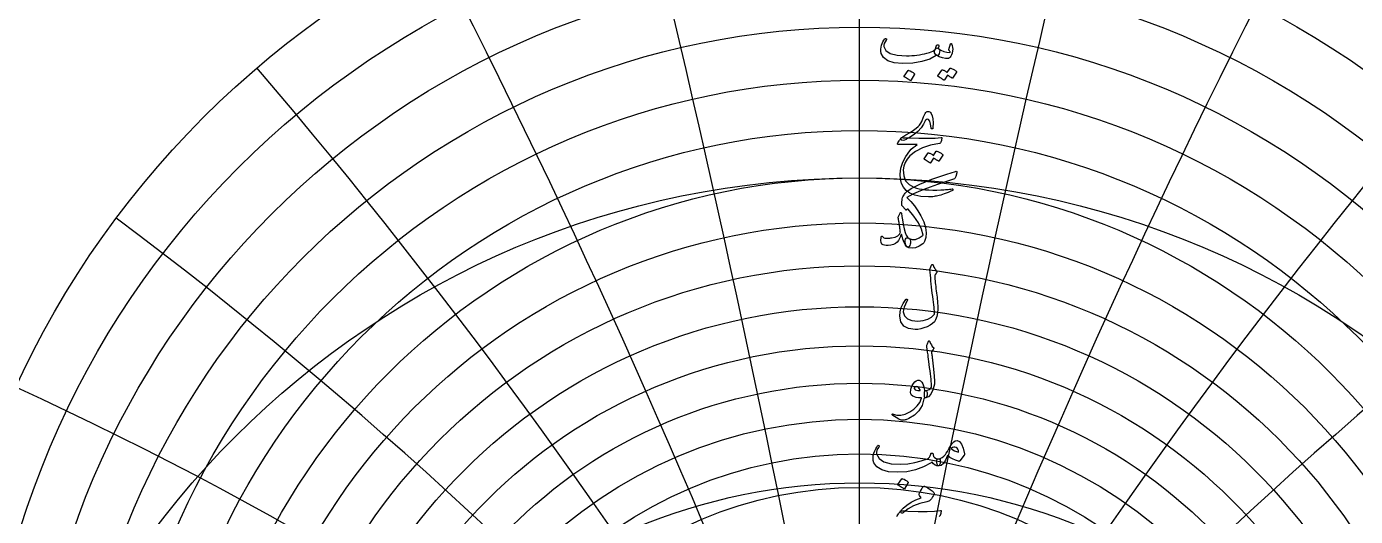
# Model space of a CAD drawing. Header units: millimetres. Extents: x -88 to 88, y -88 to 103.
# Drawn here: x -48.9 to 29.1, y 32 to 60.7 of the extents above; entities that cross this region are included whole.
import ezdxf

# ---------------------------------------------------------------- set-up
doc = ezdxf.new("R2010")
doc.units = ezdxf.units.MM
for name, color, linetype in [('ENGRAVE', 7, 'Continuous'), ('ENGRAVE_FINE', 8, 'Continuous'), ('GUIDE', 3, 'Continuous'), ('TEXT', 5, 'Continuous')]:
    doc.layers.add(name, color=color, linetype=linetype)

msp = doc.modelspace()

# ---------------------------------------------------------------- linework, layer by layer
at = {"layer": 'ENGRAVE'}
msp.add_lwpolyline([(0, -79.2), (0, 79.2)], dxfattribs=at)
for centre, radius in [((0, 0), 79.2), ((0, 16.845), 54.511), ((0, 13.241), 41.39), ((0, 0), 51.843), ((0, 11.041), 30.941), ((0, 0), 33.936)]:
    msp.add_circle(centre, radius, dxfattribs=at)
at = {"layer": 'ENGRAVE_FINE'}
for centre, radius in [((0, 15.966), 51.597), ((0, 15.177), 48.844), ((0, 14.466), 46.235), ((0, 13.823), 43.755), ((0, 12.714), 39.13), ((0, 12.235), 36.963), ((0, 11.799), 34.881), ((0, 11.402), 32.876), ((0, 10.711), 29.07), ((0, 10.411), 27.256), ((0, 10.137), 25.494), ((0, 9.888), 23.779)]:
    msp.add_circle(centre, radius, dxfattribs=at)
for centre, radius, start, end in [((-951.465, -159.558), 966.143, 7.274138, 13.732743), ((-951.465, -159.558), 966.143, 7.274138, 13.732743), ((951.465, -159.558), 966.143, 166.267257, 172.725862), ((951.465, -159.558), 966.143, 166.267257, 172.725862), ((-460.942, -159.558), 490.524, 14.60069, 27.2831), ((-460.942, -159.558), 490.524, 14.60069, 27.2831), ((460.942, -159.558), 490.524, 152.7169, 165.39931), ((460.942, -159.558), 490.524, 152.7169, 165.39931), ((-290.584, -159.558), 335.538, 22.0327, 40.48799), ((-290.584, -159.558), 335.538, 22.0327, 40.48799), ((290.584, -159.558), 335.538, 139.51201, 157.9673), ((290.584, -159.558), 335.538, 139.51201, 157.9673), ((-199.939, -159.558), 261.002, 29.62447, 53.21826), ((-199.939, -159.558), 261.002, 29.62447, 53.21826), ((199.939, -159.558), 261.002, 126.78174, 150.37553), ((199.939, -159.558), 261.002, 126.78174, 150.37553), ((-140.775, -159.558), 219.007, 37.43197, 65.38611), ((-140.775, -159.558), 219.007, 37.43197, 65.38611), ((140.775, -159.558), 219.007, 114.61389, 142.56803), ((140.775, -159.558), 219.007, 114.61389, 142.56803)]:
    msp.add_arc(centre, radius, start, end, dxfattribs=at)
at = {"layer": 'GUIDE'}
msp.add_circle((0, 0), 80.52, dxfattribs=at)
at = {"layer": 'TEXT'}
for points in [[(4.63, 59.455), (4.635, 59.452), (4.639, 59.45), (4.643, 59.448), (4.646, 59.445), (4.65, 59.443), (4.654, 59.44), (4.658, 59.436), (4.663, 59.431), (4.701, 59.387), (4.715, 59.324), (4.708, 59.242), (4.677, 59.141), (4.648, 59.08), (4.62, 59.041), (4.59, 59.026), (4.56, 59.033), (4.545, 59.041), (4.532, 59.044), (4.521, 59.043), (4.513, 59.038), (4.129, 58.828), (3.67, 58.679), (3.136, 58.593), (2.527, 58.569), (2.035, 58.612), (1.663, 58.724), (1.412, 58.907), (1.281, 59.16), (1.261, 59.279), (1.256, 59.398), (1.268, 59.518), (1.295, 59.637), (1.332, 59.743), (1.378, 59.84), (1.433, 59.928), (1.496, 60.007), (1.508, 60.017), (1.521, 60.024), (1.534, 60.027), (1.548, 60.026), (1.561, 60.021), (1.571, 60.013), (1.58, 60.004), (1.585, 59.993), (1.588, 59.983), (1.587, 59.97), (1.581, 59.955), (1.571, 59.937), (1.504, 59.838), (1.459, 59.74), (1.438, 59.646), (1.44, 59.553), (1.552, 59.321), (1.81, 59.155), (2.217, 59.054), (2.771, 59.019), (2.923, 59.021), (3.074, 59.029), (3.226, 59.04), (3.377, 59.057), (3.527, 59.078), (3.675, 59.103), (3.821, 59.134), (3.965, 59.169), (4.104, 59.209), (4.219, 59.249), (4.308, 59.288), (4.372, 59.328), (4.397, 59.349), (4.42, 59.375), (4.441, 59.406), (4.459, 59.441), (4.476, 59.48), (4.494, 59.523), (4.51, 59.569), (4.527, 59.619), (4.533, 59.634), (4.543, 59.647), (4.557, 59.657), (4.574, 59.666), (4.592, 59.67), (4.609, 59.669), (4.625, 59.663), (4.639, 59.651), (4.651, 59.636), (4.658, 59.616), (4.66, 59.593), (4.658, 59.567)], [(4.489, 59.08), (4.439, 59.128), (4.412, 59.189), (4.41, 59.262), (4.433, 59.347), (4.483, 59.423), (4.528, 59.47), (4.569, 59.487), (4.607, 59.473), (4.782, 59.357), (4.958, 59.276), (5.133, 59.228), (5.309, 59.216), (5.315, 59.217), (5.32, 59.221), (5.322, 59.226), (5.323, 59.234), (5.319, 59.25), (5.306, 59.273), (5.284, 59.304), (5.253, 59.342), (5.247, 59.354), (5.244, 59.366), (5.242, 59.377), (5.244, 59.389), (5.356, 59.712), (5.361, 59.725), (5.368, 59.733), (5.375, 59.739), (5.384, 59.74), (5.393, 59.739), (5.401, 59.735), (5.407, 59.727), (5.412, 59.717), (5.447, 59.612), (5.468, 59.507), (5.475, 59.404), (5.468, 59.3), (5.446, 59.172), (5.415, 59.067), (5.375, 58.987), (5.328, 58.93), (5.292, 58.899), (5.259, 58.876), (5.229, 58.862), (5.201, 58.855), (5.045, 58.852), (4.874, 58.888), (4.689, 58.964), (4.489, 59.08)], [(2.855, 58.153), (2.861, 58.158), (2.869, 58.162), (2.879, 58.163), (2.892, 58.162), (2.983, 58.125), (3.069, 58.08), (3.15, 58.027), (3.225, 57.965), (3.232, 57.956), (3.235, 57.947), (3.235, 57.937), (3.229, 57.928), (3.009, 57.572), (3.001, 57.563), (2.991, 57.561), (2.978, 57.566), (2.962, 57.577), (2.949, 57.586), (2.929, 57.6), (2.9, 57.619), (2.864, 57.642), (2.82, 57.67), (2.767, 57.703), (2.705, 57.74), (2.635, 57.782), (2.625, 57.79), (2.621, 57.797), (2.621, 57.804), (2.625, 57.811)], [(5.323, 58.284), (5.329, 58.29), (5.337, 58.293), (5.348, 58.294), (5.361, 58.293), (5.407, 58.276), (5.451, 58.257), (5.495, 58.236), (5.536, 58.214), (5.577, 58.189), (5.617, 58.162), (5.655, 58.133), (5.693, 58.101), (5.701, 58.091), (5.704, 58.081), (5.703, 58.07), (5.698, 58.059), (5.473, 57.703), (5.467, 57.698), (5.458, 57.698), (5.446, 57.703), (5.431, 57.712), (5.421, 57.721), (5.404, 57.733), (5.381, 57.748), (5.351, 57.766), (5.315, 57.788), (5.272, 57.814), (5.221, 57.843), (5.164, 57.876), (4.986, 57.6), (4.978, 57.591), (4.967, 57.589), (4.954, 57.594), (4.939, 57.605), (4.926, 57.614), (4.905, 57.628), (4.877, 57.647), (4.841, 57.67), (4.797, 57.698), (4.744, 57.731), (4.682, 57.769), (4.611, 57.811), (4.604, 57.818), (4.601, 57.825), (4.602, 57.832), (4.607, 57.839), (4.836, 58.181), (4.842, 58.187), (4.85, 58.19), (4.861, 58.191), (4.874, 58.19), (4.913, 58.177), (4.951, 58.163), (4.988, 58.146), (5.024, 58.127), (5.058, 58.106), (5.091, 58.084), (5.124, 58.06), (5.155, 58.035)], [(2.382, 54.114), (2.41, 54.146), (2.442, 54.179), (2.478, 54.211), (2.518, 54.242), (2.562, 54.274), (2.61, 54.306), (2.663, 54.339), (2.719, 54.371), (2.97, 54.519), (3.173, 54.65), (3.33, 54.763), (3.44, 54.858), (3.526, 54.952), (3.598, 55.051), (3.659, 55.156), (3.707, 55.266), (3.728, 55.321), (3.749, 55.373), (3.769, 55.423), (3.789, 55.47), (3.809, 55.513), (3.827, 55.553), (3.845, 55.59), (3.862, 55.622), (3.899, 55.677), (3.94, 55.717), (3.986, 55.74), (4.035, 55.748), (4.083, 55.74), (4.13, 55.717), (4.175, 55.677), (4.218, 55.622), (4.271, 55.495), (4.306, 55.313), (4.321, 55.074), (4.316, 54.779), (4.313, 54.752), (4.304, 54.733), (4.29, 54.722), (4.269, 54.718), (4.248, 54.722), (4.232, 54.734), (4.22, 54.755), (4.213, 54.783), (4.177, 55.009), (4.125, 55.17), (4.058, 55.266), (3.974, 55.299), (3.953, 55.295), (3.931, 55.283), (3.908, 55.264), (3.885, 55.238), (3.875, 55.222), (3.863, 55.202), (3.849, 55.178), (3.834, 55.151), (3.817, 55.12), (3.797, 55.085), (3.777, 55.046), (3.754, 55.004), (3.62, 54.784), (3.438, 54.58), (3.208, 54.391), (2.93, 54.217), (2.927, 54.215), (2.918, 54.21), (2.903, 54.201), (2.883, 54.188), (2.857, 54.173), (2.824, 54.153), (2.786, 54.131), (2.742, 54.104), (2.65, 54.063), (2.559, 54.05), (2.469, 54.067), (2.382, 54.114)], [(2.888, 54.193), (3.489, 54.172), (4.008, 54.17), (4.447, 54.186), (4.803, 54.221), (4.814, 54.223), (4.824, 54.222), (4.832, 54.219), (4.838, 54.214), (4.843, 54.208), (4.846, 54.2), (4.847, 54.19), (4.846, 54.179), (4.836, 54.136), (4.827, 54.097), (4.819, 54.062), (4.81, 54.029), (4.802, 54.001), (4.795, 53.975), (4.787, 53.954), (4.78, 53.936), (4.765, 53.907), (4.747, 53.885), (4.727, 53.871), (4.705, 53.865), (4.164, 53.767), (3.693, 53.614), (3.293, 53.404), (2.962, 53.139), (2.796, 52.949), (2.675, 52.747), (2.599, 52.534), (2.569, 52.31), (2.598, 51.959), (2.712, 51.672), (2.912, 51.45), (3.197, 51.294), (3.345, 51.246), (3.507, 51.207), (3.684, 51.176), (3.876, 51.153), (4.082, 51.139), (4.302, 51.131), (4.536, 51.131), (4.785, 51.139), (4.873, 51.144), (4.96, 51.15), (5.045, 51.156), (5.129, 51.163), (5.211, 51.17), (5.29, 51.178), (5.366, 51.187), (5.44, 51.196), (5.463, 51.197), (5.479, 51.191), (5.489, 51.178), (5.492, 51.158), (5.49, 51.135), (5.485, 51.117), (5.476, 51.105), (5.464, 51.097), (5.331, 51.041), (5.206, 50.991), (5.088, 50.945), (4.977, 50.905), (4.873, 50.87), (4.776, 50.84), (4.688, 50.814), (4.607, 50.793), (4.53, 50.777), (4.456, 50.764), (4.384, 50.752), (4.314, 50.741), (4.245, 50.733), (4.179, 50.728), (4.113, 50.726), (4.049, 50.727), (3.612, 50.761), (3.248, 50.835), (2.957, 50.949), (2.738, 51.102), (2.577, 51.294), (2.465, 51.518), (2.401, 51.774), (2.386, 52.062), (2.432, 52.42), (2.542, 52.767), (2.716, 53.104), (2.953, 53.43), (3.046, 53.528), (3.151, 53.623), (3.268, 53.713), (3.398, 53.8), (2.265, 53.809), (2.237, 53.821), (2.226, 53.842), (2.23, 53.872), (2.251, 53.912), (2.289, 53.97), (2.323, 54.022), (2.354, 54.069), (2.382, 54.109), (2.406, 54.143), (2.426, 54.171), (2.443, 54.192), (2.457, 54.207), (2.487, 54.21), (2.569, 54.208), (2.703, 54.203), (2.888, 54.193)], [(4.513, 53.411), (4.519, 53.417), (4.527, 53.42), (4.537, 53.422), (4.55, 53.42), (4.596, 53.403), (4.641, 53.384), (4.684, 53.363), (4.726, 53.341), (4.767, 53.316), (4.806, 53.289), (4.845, 53.26), (4.883, 53.228), (4.89, 53.219), (4.894, 53.208), (4.893, 53.198), (4.888, 53.186), (4.663, 52.83), (4.657, 52.825), (4.648, 52.825), (4.636, 52.83), (4.621, 52.84), (4.61, 52.848), (4.594, 52.86), (4.571, 52.875), (4.541, 52.893), (4.505, 52.915), (4.461, 52.941), (4.411, 52.97), (4.354, 53.004), (4.176, 52.727), (4.168, 52.719), (4.157, 52.717), (4.144, 52.721), (4.129, 52.732), (4.116, 52.741), (4.095, 52.755), (4.066, 52.774), (4.03, 52.797), (3.986, 52.825), (3.933, 52.858), (3.872, 52.896), (3.801, 52.938), (3.794, 52.945), (3.79, 52.952), (3.791, 52.959), (3.796, 52.966), (4.026, 53.308), (4.032, 53.314), (4.04, 53.317), (4.05, 53.319), (4.063, 53.317), (4.103, 53.305), (4.141, 53.29), (4.177, 53.273), (4.213, 53.254), (4.248, 53.233), (4.281, 53.211), (4.313, 53.188), (4.344, 53.163)], [(5.632, 52.229), (5.68, 52.237), (5.71, 52.225), (5.722, 52.193), (5.717, 52.14), (5.665, 51.934), (5.649, 51.881), (5.63, 51.84), (5.607, 51.811), (5.581, 51.793), (5.053, 51.62), (4.576, 51.458), (4.149, 51.306), (3.773, 51.163), (3.447, 51.031), (3.173, 50.907), (2.951, 50.793), (2.78, 50.688), (3.02, 50.454), (3.239, 50.196), (3.437, 49.915), (3.614, 49.611), (3.775, 49.256), (3.876, 48.927), (3.916, 48.623), (3.895, 48.346), (3.863, 48.221), (3.824, 48.119), (3.779, 48.039), (3.726, 47.981), (3.507, 47.831), (3.295, 47.742), (3.09, 47.714), (2.892, 47.746), (2.807, 47.79), (2.745, 47.861), (2.704, 47.959), (2.686, 48.084), (2.687, 48.183), (2.704, 48.257), (2.736, 48.305), (2.785, 48.327), (2.809, 48.326), (2.84, 48.318), (2.877, 48.303), (2.92, 48.28), (3.1, 48.219), (3.297, 48.231), (3.512, 48.317), (3.745, 48.477), (3.642, 48.831), (3.461, 49.204), (3.202, 49.597), (2.864, 50.009), (2.854, 50.016), (2.844, 50.017), (2.833, 50.013), (2.822, 50.004), (2.771, 49.962), (2.759, 49.953), (2.746, 49.951), (2.733, 49.956), (2.719, 49.967), (2.494, 50.219), (2.489, 50.239), (2.487, 50.283), (2.489, 50.351), (2.494, 50.444), (2.503, 50.543), (2.515, 50.625), (2.531, 50.688), (2.55, 50.735), (2.584, 50.794), (2.618, 50.848), (2.653, 50.899), (2.688, 50.946), (2.725, 50.988), (2.763, 51.028), (2.801, 51.063), (2.841, 51.095), (3.032, 51.22), (3.268, 51.349), (3.55, 51.483), (3.876, 51.622), (4.247, 51.767), (4.664, 51.916), (5.126, 52.07), (5.632, 52.229)], [(2.789, 47.803), (2.698, 47.898), (2.617, 48.046), (2.546, 48.249), (2.485, 48.505), (2.476, 48.533), (2.465, 48.538), (2.45, 48.519), (2.433, 48.477), (2.419, 48.438), (2.403, 48.398), (2.387, 48.359), (2.37, 48.32), (2.352, 48.282), (2.334, 48.243), (2.316, 48.206), (2.297, 48.168), (2.22, 48.065), (2.117, 47.985), (1.99, 47.929), (1.838, 47.896), (1.691, 47.881), (1.567, 47.878), (1.466, 47.886), (1.389, 47.906), (1.32, 47.954), (1.276, 48.044), (1.259, 48.174), (1.267, 48.346), (1.273, 48.375), (1.283, 48.396), (1.297, 48.41), (1.314, 48.416), (1.333, 48.416), (1.349, 48.413), (1.361, 48.405), (1.37, 48.393), (1.397, 48.356), (1.434, 48.328), (1.483, 48.311), (1.543, 48.304), (1.577, 48.302), (1.614, 48.301), (1.654, 48.302), (1.696, 48.304), (1.74, 48.307), (1.786, 48.311), (1.835, 48.316), (1.885, 48.323), (2.095, 48.368), (2.251, 48.437), (2.353, 48.532), (2.401, 48.65), (2.398, 48.676), (2.395, 48.706), (2.392, 48.739), (2.389, 48.777), (2.385, 48.819), (2.379, 48.866), (2.372, 48.917), (2.363, 48.974), (2.354, 49.031), (2.345, 49.085), (2.337, 49.137), (2.33, 49.187), (2.323, 49.233), (2.315, 49.278), (2.307, 49.319), (2.297, 49.358), (2.284, 49.432), (2.277, 49.492), (2.277, 49.538), (2.283, 49.569), (2.382, 49.784), (2.39, 49.794), (2.399, 49.801), (2.411, 49.806), (2.424, 49.807), (2.437, 49.805), (2.447, 49.798), (2.455, 49.786), (2.461, 49.77), (2.491, 49.587), (2.529, 49.374), (2.575, 49.132), (2.63, 48.861), (2.685, 48.648), (2.752, 48.48), (2.83, 48.357), (2.92, 48.28), (2.953, 48.254), (2.977, 48.215), (2.991, 48.164), (2.995, 48.102), (2.99, 48.02), (2.975, 47.946), (2.95, 47.879), (2.916, 47.821), (2.89, 47.794), (2.861, 47.782), (2.827, 47.785), (2.789, 47.803)], [(4.241, 46.725), (4.249, 46.74), (4.26, 46.75), (4.273, 46.756), (4.288, 46.758), (4.303, 46.755), (4.316, 46.748), (4.327, 46.734), (4.335, 46.716), (4.378, 46.608), (4.425, 46.516), (4.475, 46.438), (4.527, 46.374), (4.543, 46.351), (4.547, 46.325), (4.54, 46.295), (4.522, 46.261), (4.511, 46.245), (4.5, 46.23), (4.49, 46.215), (4.48, 46.201), (4.471, 46.187), (4.463, 46.175), (4.455, 46.164), (4.447, 46.154), (4.435, 46.136), (4.426, 46.114), (4.421, 46.089), (4.419, 46.06), (4.425, 45.979), (4.432, 45.891), (4.441, 45.795), (4.452, 45.692), (4.464, 45.582), (4.478, 45.465), (4.492, 45.34), (4.508, 45.208), (4.526, 45.076), (4.542, 44.952), (4.555, 44.836), (4.567, 44.728), (4.577, 44.627), (4.585, 44.534), (4.592, 44.448), (4.597, 44.369), (4.603, 44.136), (4.584, 43.916), (4.54, 43.708), (4.471, 43.512), (4.403, 43.397), (4.299, 43.291), (4.157, 43.193), (3.979, 43.105), (3.786, 43.031), (3.604, 42.979), (3.434, 42.949), (3.276, 42.941), (2.881, 42.995), (2.597, 43.144), (2.426, 43.389), (2.368, 43.727), (2.388, 43.98), (2.454, 44.227), (2.566, 44.47), (2.724, 44.706), (2.736, 44.72), (2.748, 44.729), (2.761, 44.732), (2.775, 44.73), (2.79, 44.724), (2.801, 44.717), (2.809, 44.708), (2.813, 44.697), (2.816, 44.681), (2.815, 44.666), (2.811, 44.651), (2.803, 44.636), (2.696, 44.427), (2.622, 44.249), (2.581, 44.101), (2.574, 43.985), (2.652, 43.735), (2.821, 43.56), (3.08, 43.461), (3.431, 43.437), (3.747, 43.471), (4.015, 43.551), (4.236, 43.675), (4.41, 43.845), (4.406, 43.926), (4.4, 44.022), (4.391, 44.131), (4.379, 44.255), (4.365, 44.392), (4.347, 44.543), (4.326, 44.709), (4.302, 44.889), (4.279, 45.075), (4.258, 45.258), (4.237, 45.438), (4.218, 45.615), (4.2, 45.789), (4.184, 45.961), (4.17, 46.129), (4.157, 46.294), (4.138, 46.454), (4.139, 46.472), (4.142, 46.489), (4.146, 46.505), (4.152, 46.519)], [(3.958, 42.016), (3.99, 42.093), (4.014, 42.153), (4.032, 42.198), (4.042, 42.227), (4.05, 42.245), (4.061, 42.259), (4.074, 42.267), (4.089, 42.269), (4.106, 42.266), (4.121, 42.258), (4.132, 42.243), (4.141, 42.222), (4.179, 42.122), (4.226, 42.032), (4.28, 41.951), (4.342, 41.88), (4.359, 41.858), (4.364, 41.832), (4.357, 41.804), (4.337, 41.773), (4.234, 41.627), (4.241, 41.562), (4.248, 41.499), (4.255, 41.436), (4.262, 41.375), (4.269, 41.314), (4.276, 41.255), (4.283, 41.197), (4.29, 41.14), (4.355, 40.615), (4.395, 40.204), (4.409, 39.907), (4.398, 39.726), (4.31, 39.397), (4.194, 39.153), (4.052, 38.996), (3.883, 38.925), (3.878, 38.925), (3.874, 38.925), (3.869, 38.925), (3.864, 38.925), (3.836, 38.951), (3.818, 39.011), (3.811, 39.106), (3.813, 39.234), (3.817, 39.282), (3.83, 39.316), (3.852, 39.338), (3.883, 39.346), (4.002, 39.37), (4.101, 39.413), (4.18, 39.475), (4.239, 39.557), (4.235, 39.655), (4.228, 39.767), (4.217, 39.892), (4.204, 40.03), (4.187, 40.182), (4.168, 40.345), (4.146, 40.521), (4.122, 40.709), (4.099, 40.895), (4.079, 41.061), (4.059, 41.208), (4.042, 41.337), (4.027, 41.447), (4.015, 41.538), (4.006, 41.611), (4, 41.665), (3.953, 41.932), (3.952, 41.958), (3.952, 41.981), (3.954, 42), (3.958, 42.016)], [(3.789, 38.873), (3.679, 38.488), (3.495, 38.165), (3.237, 37.905), (2.904, 37.707), (2.857, 37.687), (2.812, 37.669), (2.766, 37.653), (2.721, 37.639), (2.677, 37.628), (2.635, 37.619), (2.593, 37.612), (2.553, 37.609), (2.452, 37.623), (2.318, 37.675), (2.152, 37.766), (1.953, 37.894), (1.932, 37.913), (1.919, 37.931), (1.915, 37.948), (1.92, 37.965), (1.931, 37.978), (1.946, 37.983), (1.964, 37.982), (1.986, 37.974), (2.193, 37.907), (2.425, 37.907), (2.682, 37.975), (2.965, 38.11), (3.196, 38.267), (3.386, 38.451), (3.538, 38.662), (3.649, 38.901), (3.648, 38.91), (3.645, 38.917), (3.641, 38.922), (3.635, 38.925), (3.473, 38.934), (3.336, 38.953), (3.223, 38.981), (3.134, 39.019), (3.064, 39.077), (3.021, 39.157), (3.003, 39.259), (3.012, 39.384), (3.014, 39.401), (3.018, 39.417), (3.021, 39.434), (3.026, 39.452), (3.031, 39.47), (3.036, 39.489), (3.042, 39.508), (3.049, 39.529), (3.104, 39.663), (3.171, 39.774), (3.249, 39.862), (3.34, 39.927), (3.432, 39.963), (3.516, 39.962), (3.593, 39.925), (3.663, 39.852), (3.723, 39.75), (3.769, 39.632), (3.801, 39.498), (3.817, 39.346), (3.827, 39.347), (3.836, 39.347), (3.844, 39.348), (3.853, 39.349), (3.861, 39.35), (3.869, 39.35), (3.878, 39.351), (3.888, 39.351), (3.919, 39.344), (3.944, 39.324), (3.961, 39.291), (3.972, 39.243), (3.976, 39.192), (3.975, 39.139), (3.969, 39.086), (3.958, 39.033), (3.943, 38.986), (3.926, 38.952), (3.908, 38.932), (3.888, 38.925), (3.799, 38.925), (3.798, 38.916), (3.796, 38.905), (3.793, 38.891), (3.789, 38.873)], [(3.564, 39.398), (3.515, 39.484), (3.461, 39.544), (3.403, 39.58), (3.34, 39.59), (3.302, 39.58), (3.268, 39.564), (3.239, 39.543), (3.213, 39.515), (3.205, 39.5), (3.204, 39.485), (3.21, 39.468), (3.223, 39.45), (3.271, 39.407), (3.341, 39.378), (3.432, 39.362), (3.546, 39.361), (3.557, 39.363), (3.564, 39.37), (3.567, 39.382), (3.564, 39.398)], [(1.068, 36.116), (1.085, 36.134), (1.102, 36.141), (1.12, 36.139), (1.138, 36.125), (1.152, 36.108), (1.157, 36.088), (1.152, 36.065), (1.138, 36.041), (1.067, 35.93), (1.021, 35.828), (1.001, 35.733), (1.007, 35.647), (1.154, 35.364), (1.439, 35.167), (1.863, 35.055), (2.426, 35.029), (2.844, 35.06), (3.245, 35.124), (3.628, 35.221), (3.995, 35.352), (4.06, 35.391), (4.114, 35.449), (4.156, 35.529), (4.187, 35.629), (4.198, 35.657), (4.215, 35.676), (4.24, 35.687), (4.272, 35.689), (4.294, 35.68), (4.31, 35.66), (4.32, 35.631), (4.323, 35.591), (4.345, 35.493), (4.406, 35.42), (4.507, 35.371), (4.646, 35.347), (4.697, 35.336), (4.731, 35.308), (4.748, 35.261), (4.749, 35.198), (4.732, 35.079), (4.71, 34.994), (4.681, 34.943), (4.646, 34.926), (4.544, 34.939), (4.446, 34.98), (4.354, 35.047), (4.267, 35.141), (4.26, 35.145), (4.247, 35.143), (4.229, 35.133), (4.206, 35.118), (3.769, 34.872), (3.293, 34.696), (2.776, 34.591), (2.22, 34.556), (1.706, 34.591), (1.307, 34.696), (1.022, 34.872), (0.853, 35.118), (0.814, 35.255), (0.801, 35.395), (0.814, 35.539), (0.853, 35.685), (0.905, 35.821), (0.958, 35.938), (1.012, 36.036), (1.068, 36.116)], [(5.733, 36.415), (5.88, 36.363), (6.001, 36.216), (6.098, 35.975), (6.169, 35.638), (6.171, 35.614), (6.17, 35.592), (6.164, 35.574), (6.155, 35.558), (5.897, 35.235), (5.879, 35.215), (5.858, 35.203), (5.835, 35.199), (5.808, 35.202), (5.633, 35.262), (5.468, 35.338), (5.314, 35.431), (5.171, 35.539), (5.055, 35.271), (4.929, 35.079), (4.791, 34.964), (4.642, 34.926), (4.625, 34.932), (4.608, 34.95), (4.59, 34.981), (4.572, 35.024), (4.543, 35.131), (4.533, 35.216), (4.541, 35.281), (4.567, 35.324), (4.582, 35.334), (4.6, 35.342), (4.62, 35.346), (4.642, 35.347), (4.748, 35.366), (4.853, 35.415), (4.954, 35.497), (5.054, 35.61), (5.098, 35.675), (5.163, 35.783), (5.25, 35.933), (5.358, 36.125), (5.443, 36.252), (5.534, 36.343), (5.631, 36.397), (5.733, 36.415)], [(5.396, 35.956), (5.484, 35.883), (5.583, 35.823), (5.694, 35.776), (5.817, 35.741), (5.811, 35.833), (5.786, 35.908), (5.743, 35.967), (5.681, 36.008), (5.611, 36.029), (5.54, 36.028), (5.468, 36.004), (5.396, 35.956)], [(2.487, 34.172), (2.493, 34.178), (2.501, 34.181), (2.512, 34.182), (2.525, 34.181), (2.616, 34.144), (2.701, 34.099), (2.782, 34.046), (2.857, 33.984), (2.865, 33.975), (2.868, 33.966), (2.867, 33.956), (2.862, 33.947), (2.642, 33.591), (2.634, 33.583), (2.623, 33.581), (2.61, 33.585), (2.595, 33.596), (2.582, 33.605), (2.561, 33.619), (2.533, 33.638), (2.497, 33.661), (2.452, 33.689), (2.399, 33.722), (2.337, 33.76), (2.267, 33.802), (2.258, 33.809), (2.253, 33.816), (2.253, 33.823), (2.258, 33.83)], [(3.953, 32.825), (3.544, 32.718), (3.183, 32.58), (2.869, 32.411), (2.604, 32.211), (2.563, 32.181), (2.526, 32.163), (2.491, 32.16), (2.459, 32.169), (2.422, 32.213), (2.427, 32.276), (2.476, 32.356), (2.567, 32.455), (2.782, 32.633), (3.029, 32.794), (3.309, 32.938), (3.621, 33.064), (3.532, 33.195), (3.515, 33.228), (3.507, 33.261), (3.508, 33.293), (3.518, 33.326), (3.58, 33.451), (3.638, 33.554), (3.691, 33.636), (3.738, 33.696), (3.768, 33.724), (3.797, 33.739), (3.826, 33.741), (3.855, 33.729), (4.02, 33.636), (4.158, 33.549), (4.27, 33.467), (4.356, 33.392), (4.373, 33.367), (4.381, 33.337), (4.38, 33.3), (4.37, 33.256), (4.34, 33.188), (4.292, 33.105), (4.225, 33.007), (4.141, 32.895), (4.118, 32.879), (4.08, 32.861), (4.025, 32.843), (3.953, 32.825)]]:
    msp.add_lwpolyline(points, close=True, dxfattribs=at)
msp.add_lwpolyline([(2.191, 31.961), (2.211, 32.001), (2.249, 32.059), (2.283, 32.111), (2.314, 32.157), (2.342, 32.197), (2.366, 32.231), (2.386, 32.259), (2.403, 32.281), (2.417, 32.296), (2.447, 32.298), (2.529, 32.297), (2.663, 32.291), (2.848, 32.282), (2.848, 32.282), (3.449, 32.261), (3.968, 32.258), (4.407, 32.275), (4.763, 32.31), (4.774, 32.311), (4.784, 32.31), (4.792, 32.307), (4.799, 32.303), (4.803, 32.296), (4.806, 32.288), (4.807, 32.279), (4.806, 32.267), (4.796, 32.225), (4.787, 32.186), (4.779, 32.15), (4.771, 32.118), (4.763, 32.089), (4.755, 32.064), (4.747, 32.042), (4.74, 32.024), (4.725, 31.995), (4.707, 31.974), (4.687, 31.96)], dxfattribs=at)

doc.saveas('drawing.dxf')
